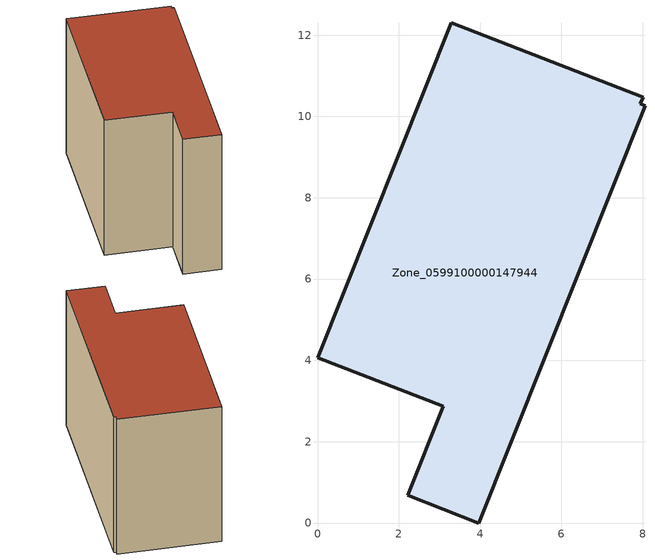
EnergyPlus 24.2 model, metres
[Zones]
Zone_0599100000147944
 floor ground (C_G): 3.09,2.87 0,4.07 3.29,12.3 8.01,10.47 7.94,10.31 8.05,10.27 3.96,0 2.22,0.68 z0
 wall outside (C_F): 8.01,10.47 3.29,12.3 0,4.07 3.09,2.87 2.22,0.68 3.96,0 8.05,10.27 7.94,10.31 8.01,10.47 z0:7.64
 roof outside (C_R): 8.05,10.27 7.94,10.31 8.01,10.47 3.29,12.3 0,4.07 3.09,2.87 2.22,0.68 3.96,0 z7.64
[BUILDING]
Pand.0599100000147944: North Axis=0; Terrain=City; Loads Convergence Tolerance Value=0.04; Temperature Convergence Tolerance Value=0.4; Solar Distribution=FullExterior; Maximum Number of Warmup Days=25; Minimum Number of Warmup Days=1
[Site:Location]
Rotterdam.The.Hague.AP_ZH_NLD Design_Conditions: Latitude=51.96; Longitude=4.45; Time Zone=1; Elevation=-4.5
[SITE:GROUNDTEMPERATURE:BUILDINGSURFACE]
18, 18, 18, 18, 18, 18, 18, 18, 18, 18, 18, 18
[MATERIAL] Thermal Absorptance=0.9; Solar Absorptance=0.7; Visible Absorptance=0.7
Name | Roughness | Thickness | Conductivity | Density | Specific Heat
G.TI.1946 | MediumSmooth | 0.15 | 1 | 540 | 1210
F.TI.1946 | Rough | 0.3 | 0.857143 | 1920 | 840
R.TI.1946 | MediumRough | 0.2 | 0.1 | 1500 | 1000
[CONSTRUCTION]
C_G: G.TI.1946
C_F: F.TI.1946
C_R: R.TI.1946
[ZONE]
Zone_0599100000147944: Type=1; Multiplier=1; Ceiling Height=Autocalculate; Volume=Autocalculate; Floor Area=autocalculate; Part of Total Floor Area=Yes
[ZONEINFILTRATION:DESIGNFLOWRATE]
Infil_Zone_0599100000147944: Zone or ZoneList or Space or SpaceList=Zone_0599100000147944; Schedule=AlwaysOn; Design Flow Rate Calculation Method=Flow/Area; Flow Rate per Floor Area=0.003; Constant Term Coefficient=1; Temperature Term Coefficient=0; Velocity Term Coefficient=0; Velocity Squared Term Coefficient=0
[HVACTEMPLATE:ZONE:IDEALLOADSAIRSYSTEM]
Zone_0599100000147944: Maximum Heating Supply Air Temperature=50; Minimum Cooling Supply Air Temperature=13; Maximum Heating Supply Air Humidity Ratio=0.0156; Minimum Cooling Supply Air Humidity Ratio=0.0077; Heating Limit=NoLimit; Cooling Limit=NoLimit; Dehumidification Control Type=ConstantSensibleHeatRatio; Cooling Sensible Heat Ratio=0.7; Dehumidification Setpoint=60; Humidification Control Type=None; Humidification Setpoint=30; Outdoor Air Method=None; Outdoor Air Flow Rate per Person=0.00944; Outdoor Air Flow Rate per Zone Floor Area=0; Outdoor Air Flow Rate per Zone=0; Demand Controlled Ventilation Type=None; Outdoor Air Economizer Type=NoEconomizer; Heat Recovery Type=None; Sensible Heat Recovery Effectiveness=0.7; Latent Heat Recovery Effectiveness=0.65
[ZONECONTROL:THERMOSTAT]
ThermostatControl_Zone_0599100000147944: Zone or ZoneList=Zone_0599100000147944; Control Type Schedule=DualSetpointControlType; Control 1=Thermostat_Zone_0599100000147944; Temperature Difference Between Cutout And Setpoint=0
[THERMOSTATSETPOINT:DUALSETPOINT]
Thermostat_Zone_0599100000147944: Heating Setpoint Temperature Schedule=HeatingSetpoint_Zone_0599100000147944; Cooling Setpoint Temperature Schedule=CoolingSetpoint_Zone_0599100000147944
[SCHEDULE:COMPACT]
HeatingSetpoint_Zone_0599100000147944: Through: 12/31, For: AllDays, Until: 24:00, 21
CoolingSetpoint_Zone_0599100000147944: Through: 12/31, For: AllDays, Until: 24:00, 24
DualSetpointControlType: Through: 12/31, For: AllDays, Until: 24:00, 4
AlwaysOn: Through: 12/31, For: AllDays, Until: 24:00, 1
